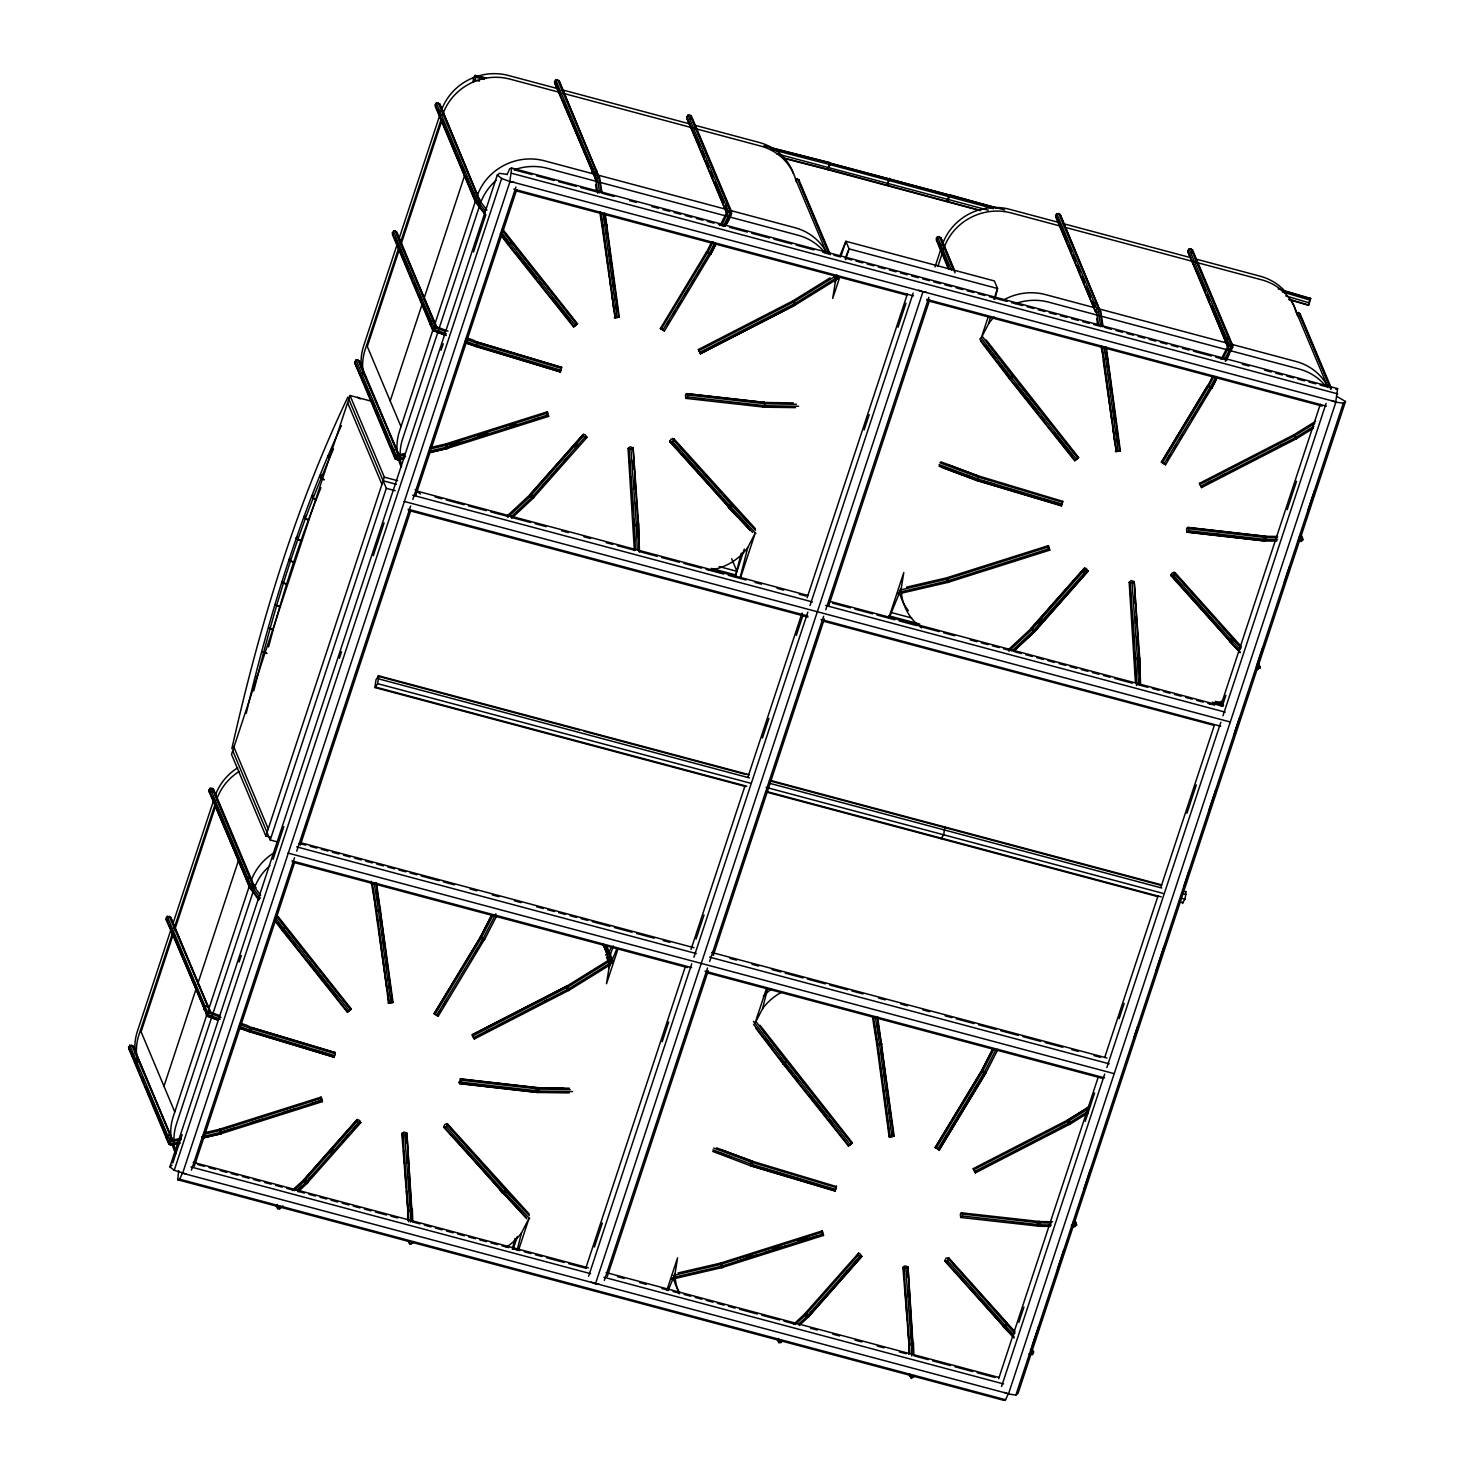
<?xml version="1.0" encoding="UTF-8"?>
<svg xmlns="http://www.w3.org/2000/svg" width="1474" height="1474" viewBox="0 0 1474 1474"><rect width="100%" height="100%" fill="white"/><g stroke="black" fill="none" stroke-linecap="round" stroke-linejoin="round"><path stroke-width="1.5" d="M526.715 1218.758L443.619 1127.168L444.908 1124.367L447.617 1124.017L529.184 1214.005M443.619 1127.168L446.327 1126.818L447.617 1124.017M517.374 1207.519L501.989 1191.379L503.205 1193.35L506.116 1189.794L504.827 1189.168L524.818 1210.154M749.861 530.253L669.841 441.887L671.131 439.086L673.839 438.736L755.407 528.724M669.841 441.887L672.549 441.537L673.839 438.736M728.414 506.319L728.34 507.646L752.698 532.501M728.211 506.098L729.427 508.069L732.338 504.513L731.049 503.887L751.021 524.873M1013.983 1338.042L944.723 1260.97L946.013 1258.17L948.722 1257.838L1014.904 1331.667M944.723 1260.97L947.432 1260.639L948.722 1257.838M1003.297 1325.421L1003.223 1326.747L1013.744 1337.065M1013.872 1336.494L1003.094 1325.2L1004.31 1327.153L1007.221 1323.597L1005.931 1322.97L1013.615 1331.04M1240.205 652.761L1170.946 575.689L1172.235 572.889L1174.944 572.557L1241.126 646.386M1170.946 575.689L1173.654 575.357L1174.944 572.557M1229.519 640.14L1229.445 641.466L1239.966 651.784M1229.316 639.9L1230.532 641.872L1233.443 638.316L1232.153 637.689L1239.837 645.759M569.296 1092.916L536.904 1092.455L459.612 1083.666L459.04 1082.321L460.883 1078.913L538.194 1087.701L569.277 1088.199M459.612 1083.666L461.307 1082.192L460.883 1078.913M536.002 1091.092L537.844 1092.4L538.747 1089.028L536.904 1087.738L536.002 1089.139M685.834 398.367L687.51 396.911L687.105 393.632L685.41 395.087L685.834 398.367L764.066 407.119L764.822 405.7L764.416 402.42L687.105 393.632M960.716 1217.469L962.411 1215.995L961.988 1212.715L960.311 1214.189L960.716 1217.469L1038.949 1226.202L1039.704 1224.783L1039.299 1221.504L961.066 1212.77M1186.939 532.188L1188.634 530.714L1188.21 527.434L1186.515 528.908L1186.939 532.188L1264.231 540.976L1276.631 541.124M1263.329 539.613L1265.171 540.921L1265.521 536.223L1188.21 527.434M218.428 1020.376L207.963 1016.452L207.594 1014.481L209.234 1011.698L219.7 1015.623M250.727 1031.174L249.327 1031.745L251.133 1027.396L335.298 1052.528L335.077 1054.297L334.008 1057.282L239.378 1028.226M435.972 330.913L433.651 330.766L435.456 326.417L395.419 230.884L393.484 231.123L392.379 234.44L432.564 330.01L444.651 335.095M435.807 328.389L435.456 326.417L433.651 326.694L432.564 330.01M476.95 345.893L475.549 346.464L477.336 342.115L561.52 367.247L561.299 369.016L560.231 372.001L465.6 342.945M836.513 1186.607L752.237 1161.199L750.598 1163.981L750.948 1165.952L835.132 1191.084L836.403 1186.33L835.132 1191.084M978.054 479.695L976.654 480.266L978.46 475.918L1062.736 501.326L1062.404 502.837L1061.335 505.803L977.17 480.671L941.573 467.332M1308.322 305.284L1310.589 298.43L1308.322 305.284L1288.884 299.572M616.814 948.851L609.057 967.736L606.496 983.729L617.882 949.238M668.109 1290.616L675.018 1273.812L677.579 1257.819L666.893 1290.174M837.858 276.172L835.261 282.455L832.699 298.448L839.83 276.891M889.154 617.938L901.222 588.531L903.783 572.538L888.84 617.827M172.016 1145.169L170.358 1144.082L170.192 1140.71L181.394 1138.112M221.597 1132.253L220.529 1133.856L219.497 1129.25L321.037 1097.117L321.756 1098.406L322.419 1101.631L220.879 1133.764L219.497 1129.25L221.155 1130.355M398.496 458.432L397.446 460.035L396.414 455.429L405.368 453.347M447.801 446.972L446.751 448.575L445.719 443.969L547.241 411.836L547.978 413.125L548.641 416.35L447.101 448.483L445.719 443.969L447.377 445.074M673.397 1277.516L672.328 1279.119L722.444 1267.511L722.702 1266.055M722.352 1266.166L721.634 1267.677L720.602 1263.071L822.142 1230.919L822.861 1232.209L823.524 1235.433L721.984 1267.566L720.602 1263.071L722.26 1264.158M948.924 580.774L947.856 582.396L946.824 577.79L1048.364 545.638L1049.083 546.928L1049.746 550.152L948.206 582.285L946.824 577.79L948.482 578.877M475.089 80.093L475.402 75.432L473.449 77.625L473.136 82.286L475.089 80.093L479.455 81.125M481.427 938.698L480.395 936.985L491.745 914.82M484.449 939.38L480.395 936.985L434.093 1013.559L435.401 1014.738L438.202 1016.231L484.449 939.38L480.395 936.985L481.703 938.183M709.399 254.247L710.873 253.731L707.962 251.851L706.488 252.367L711.776 241.644M727.124 212.053C735.821 210.045 727.474 222.832 725.19 226.167M982.532 1072.501L981.518 1070.806L992.868 1048.64M1210.504 388.049L1211.978 387.533L1209.067 385.654L1207.593 386.17L1212.752 376.091M1228.229 345.856C1228.708 343.424 1235.23 348.454 1231.14 347.753M250.322 1031.026C252.957 1028.06 249.346 1025.48 240.649 1023.472M487.341 348.97L476.544 345.745C479.179 342.779 475.568 340.199 466.871 338.191M334.008 1057.282L335.298 1052.528M560.231 372.001L561.52 367.247M751.851 1164.976L750.948 1165.952L752.237 1161.199L716.622 1147.859M752.016 1162.986L752.237 1161.199L721.339 1149.849M977.649 479.566L977.17 480.671L978.46 475.918L940.744 461.804M1061.335 505.803L1062.736 501.326M763.901 145.779L829.862 162.748L829.954 164.591L827.596 169.602L783.615 158.271M769.668 147.603L829.862 162.748L827.596 169.602L980.21 210.653M178.667 1170.522L177.746 1179.771L1003.647 1400.3L1005.6 1399.747L1008.327 1393.704L182.426 1173.175L179.699 1179.218L177.746 1179.771M378.763 675.829L375.999 679.717L374.893 687.547L377.657 683.66L378.763 675.829L749.474 774.808M511.718 168.073L509.838 181.32L1335.739 401.849L1337.618 388.602L511.718 168.073L509.764 168.626L507.038 174.669M1182.24 903.12L1185.004 899.232L1186.109 891.402L1184.949 891.733M231.842 748.645C259 627.998 294.505 508.843 347.919 396.985M246.232 713.287C269.355 614.824 299.13 517.687 341.397 425.636M253.749 690.901L263.606 652.411L266.831 653.222M512.307 1249.289L515.052 1238.381M517.134 1250.302L521.538 1232.835L529.092 1218.169L518.424 1250.523M741.275 553.1L735.766 574.934L711.352 568.411M740.04 578.121L747.76 547.554L755.314 532.888L740.372 578.177M766.351 988.888L754.964 1023.38L762.519 1008.732L767.475 989.072M988.299 316.542L981.187 338.099L988.741 323.451L990.399 316.892M994.803 299.425L997.548 288.517L994.379 280.944L845.892 241.294L839.848 255.997M266.776 653.443L263.57 652.558L270.037 628.698L268.839 628.071M268.544 646.939L273.243 629.582L270.037 628.698M273.169 629.84L269.982 628.882L276.651 605.519L275.564 604.487M273.777 627.721L279.839 606.477L276.651 605.519M283.487 582.893L286.638 583.925L279.747 606.772L276.578 605.722L283.487 582.893L281.737 581.935L282.529 581.419M407.745 1208.275L407.653 1220.564M412.241 1221.301L406.879 1133.119L403.968 1132.032L401.849 1133.819L408.685 1221.799M408.814 1240.85L409.385 1243.503L411.301 1243.816L413.402 1241.587M638.961 551.221L638.555 523.731L633.101 447.838L630.19 446.751L628.053 448.538L634.373 550.484M908.85 1342.077L908.758 1354.366M913.364 1355.103L907.984 1266.921L905.091 1265.834L902.954 1267.622L909.716 1353.427M909.919 1374.652L909.476 1376.09L912.406 1377.619L914.506 1375.389M1140.065 685.023L1139.66 657.533L1134.206 581.64L1131.295 580.553L1129.176 582.341L1135.404 682.112M290.544 560.839L293.676 561.981L286.546 584.257L283.413 583.114L290.544 560.839L288.886 559.659L289.733 558.922M171.113 929.136L137.432 1031.174A54.059 50.945 -22.8 0 0 135.387 1054.021M173.269 922.632L214.117 798.908M397.335 243.855L363.654 345.893A54.059 50.945 -22.8 0 0 361.609 368.74M398.772 239.525L440.321 113.627M172.642 932.766L138.961 1034.803A54.059 50.945 -22.8 0 0 137.801 1062.183M174.079 928.436L214.928 804.693M372.185 401.425L350.001 395.511L231.529 754.375L265.854 836.034L270.295 837.214M398.864 247.485L365.183 349.522A54.059 50.945 -22.8 0 0 363.525 374.654M400.283 243.155L441.131 119.412L475.402 201.238M141.08 1031.8L173.287 934.258M174.706 929.928L215.499 806.389M367.302 346.519L399.509 248.977M400.928 244.647L441.721 121.089M163.964 1086.246L196.171 988.704M197.59 984.374L238.383 860.816M390.186 400.965L422.393 303.423M423.812 299.093L464.605 175.535M206.968 1014.407L173.287 1116.463A54.059 50.945 -22.8 0 0 171.242 1139.31M208.405 1010.095L249.954 884.179M265.854 836.034L384.327 477.152L350.001 395.511M433.19 329.126L399.509 431.182A54.059 50.945 -22.8 0 0 397.464 454.029M434.609 324.814L475.457 201.072M276.891 841.765L270.221 839.977L386.317 488.318L348.804 399.104M186.258 1174.004L174.227 1170.319L169.879 1166.874L497.309 175.019L499.483 173.324L506.909 174.356M172.79 1162.986L182.168 1134.593M239.138 962.006L241.294 955.447M273.04 859.324L283.856 826.546M339.388 658.325L341.544 651.766M373.272 555.643L384.106 522.883M441.076 350.278L443.232 343.737M473.522 251.98L485.794 214.835M174.227 1170.319L501.639 178.465L497.309 175.019M182.555 1173.47L509.967 181.615L513.689 182.15M191.417 1170.153L294.542 857.739M296.716 851.18L410.656 506.006M412.831 499.446L515.955 187.032M194.328 1166.266L294.56 862.585M300.327 845.118L410.675 510.852M415.723 495.559L516.692 189.704M513.099 1249.418L517.374 1236.483M609.72 956.773L613.276 945.995M735.176 576.721L744.315 549.047M840.917 256.402L845.892 241.294L849.079 248.866L845.523 259.645M585.712 1268.395L685.244 966.907M691.011 949.44L745.107 785.587M747.981 776.853L802.077 613M807.126 597.707L907.376 294.026M594.391 1247.041L602.332 1223.015M662.194 1041.676L668.68 1022.016M696.078 938.993L704.019 914.967M762.427 738.013L768.931 718.354M796.328 635.331L802.814 615.671M864.114 429.966L869.163 414.673M898.016 327.283L905.957 303.257M588.623 1276.208L691.748 963.793M693.904 957.234L807.863 612.06M810.018 605.501L913.161 293.086M591.332 1282.159L595.496 1283.743L922.927 291.889L926.63 292.405M934.995 266.96L941.444 247.429M937.943 266.241L942.955 251.059M604.358 1280.409L707.502 967.994M709.657 961.453L823.616 616.261M825.772 609.702L928.896 297.306M607.27 1276.539L708.239 970.684M713.287 955.392L824.353 618.933M828.683 605.832L929.652 299.977M993.992 299.296L997.548 288.517L849.079 248.866L845.615 257.268M998.672 1378.669L1098.204 1077.181M1104.689 1057.521L1158.048 895.842M1160.941 887.108L1214.3 725.448L823.542 621.236M1220.804 705.788L1320.317 404.3M1018.884 1322.362L1023.933 1307.07M1085.233 1121.364L1094.611 1092.971M1119.134 1018.681L1124.183 1003.389M1186.92 813.316L1196.298 784.923M1222.259 706.267L1225.871 695.341M1287.17 509.654L1296.549 481.243M1001.565 1386.481L1104.689 1074.067M1106.863 1067.508L1220.804 722.334M1222.978 715.774L1326.103 403.36M1004.291 1392.433L1008.456 1394.017L1335.868 402.162L1343.293 403.194L1345.486 401.499L1336.973 396.488M1008.456 1394.017L1015.881 1395.049L1343.293 403.194M1032.353 1345.467L1038.802 1325.937M1057.429 1269.501L1063.878 1249.952M1083.943 1189.186L1090.391 1169.637M1134.003 1037.567L1137.578 1026.715M1156.206 970.261L1164.091 946.382M1184.156 885.616L1189.168 870.415M1209.233 809.631L1215.681 790.101M1234.328 733.665L1239.339 718.464M1256.419 666.709L1262.868 647.16M1284.37 582.046L1289.381 566.845M1308.009 510.409L1314.458 490.879M1345.486 401.499L1018.055 1393.354L1015.881 1395.049M297.84 539.373L300.954 540.608L293.566 562.294L290.47 561.06L297.84 539.373L296.256 537.973L297.195 537.015M305.394 518.479L308.453 519.806L300.843 540.921L297.766 539.595L305.394 518.479L303.865 516.858L304.878 515.716M313.151 498.083L316.21 499.483L308.361 520.064L305.321 518.664L313.151 498.083L311.714 496.277L312.783 494.969M320.945 487.654L316.118 499.723L313.096 498.249L321.148 478.147L319.766 476.176L320.871 474.739M608.467 953.881L611.047 947.579M634.539 540.368L633.967 522.994L633.525 524.412L638.095 524.855L633.101 447.838M638.095 524.855L637.523 522.496L638.021 537.697M407.764 1208.588L408.316 1210.615L411.872 1210.136L406.879 1133.119M411.872 1210.136L412.333 1209.012L412.757 1222.038M1135.717 676.345L1135.072 656.796L1134.63 658.233L1139.199 658.657L1134.206 581.64M1139.199 658.657L1138.628 656.298L1139.199 673.673M908.868 1342.39L909.421 1344.417L912.977 1343.938L907.984 1266.921M912.977 1343.938L913.456 1342.814L913.88 1355.84M324.077 479.805L321.092 478.276L329.31 458.598L327.983 456.498L329.144 454.95M333.437 448.999L329.273 458.69L327.983 456.498L329.089 455.042M751.445 1164.847L750.948 1165.952L712.734 1151.415M720.031 225.522L727.253 211.408M707.962 251.851L713.121 241.773M721.376 225.651L728.598 211.537M709.713 252.68L714.872 242.602M723.126 226.48L730.367 212.367M710.873 253.731L716.032 243.652M725.319 225.522L731.509 213.417M709.602 253.878L710.744 254.376L715.903 244.297M480.266 937.648L491.616 915.483M481.74 937.132L493.09 914.949M483.509 937.961L495.89 913.769M484.522 939.657L496.904 915.483M1221.135 359.324L1228.358 345.211M1209.067 385.654L1213.194 377.584M1222.48 359.453L1229.703 345.34M1210.836 386.483L1215.995 376.404M1225.281 358.274L1231.472 346.187M1211.978 387.533L1217.137 377.455M1225.391 361.333L1232.614 347.238M1210.707 387.68L1211.849 388.196L1217.008 378.118M1226.294 359.969L1229.39 353.926M981.371 1071.451L992.721 1049.285M998.009 1049.285L985.627 1073.477L939.307 1150.033L938.183 1149.536L935.198 1147.362L981.518 1070.806L982.845 1070.935L994.195 1048.769M982.808 1071.985C978.496 1068.3 989.146 1076.131 984.614 1071.764L995.963 1049.599M485.13 214.633L475.641 202.214L479.345 199.635M510.557 243.339L512.141 241.625L508.143 244.776L573.497 326.878L575.431 325.588L577.495 323.727L502.671 229.225M258.908 899.914L249.419 887.495L253.436 884.345L256.144 887.901M285.624 927.478L281.921 930.057L347.274 1012.159L349.209 1010.888L351.291 1009.008L276.449 914.506M1011.661 377.16L1013.246 375.446L1009.248 378.578L1074.601 460.68L1076.536 459.409L1078.618 457.548L986.161 339.978M785.439 1062.441L787.024 1060.727L783.026 1063.86L848.398 1145.961L850.314 1144.69L852.396 1142.829L759.958 1025.259M536.499 1089.175L538.194 1087.701L539.115 1091.018L538.194 1092.418L536.352 1091.11M1263.826 537.697L1265.521 536.223L1266.442 539.539L1265.521 540.94L1263.679 539.65M1037.604 1222.978L1039.299 1221.504L1040.22 1222.867L1040.22 1224.82L1038.009 1226.257L1050.409 1226.405M710.671 254.099L664.424 330.95L661.605 329.457L660.37 328.555L706.617 251.704L710.744 254.376M660.37 328.555L661.439 328.776L707.76 252.22M664.424 330.95L663.116 329.771L709.436 253.196M666.856 324.556L669.233 320.632M672.789 314.736L675.166 310.811M677.543 306.887L681.099 300.991M684.655 295.113L688.229 289.217M691.785 283.321L694.162 279.397M697.718 273.519L700.095 269.595M702.472 265.67L706.046 259.774M434.167 1013.836L479.29 939.233M434.093 1013.559L435.217 1014.057L481.537 937.501M438.202 1016.231L436.894 1015.052L483.214 938.477M438.257 1013.762L440.634 1009.837M443.011 1005.913L446.567 1000.017M475.07 952.904L477.447 948.98M481.003 943.084L483.38 939.159M1211.775 387.902L1165.529 464.752L1162.728 463.26L1161.42 462.081L1207.722 385.525L1211.849 388.196M1161.475 462.375L1207.722 385.525M1161.42 462.081L1162.544 462.578L1208.864 386.022M1165.529 464.752L1164.22 463.573L1210.541 386.999M1166.763 460.33L1170.338 454.434M1173.894 448.557L1176.27 444.614M1179.826 438.736L1182.203 434.812M1191.711 419.095L1195.267 413.217M1198.841 407.321L1201.218 403.397M1204.774 397.501L1207.151 393.576M935.271 1147.656L981.573 1071.082M935.198 1147.362L936.322 1147.859L982.642 1071.303M939.307 1150.033L937.998 1148.854L984.319 1072.28M944.115 1139.715L947.671 1133.838M951.246 1127.942L953.623 1124.017M957.179 1118.121L959.556 1114.197M961.932 1110.272L965.488 1104.376M969.044 1098.499L971.421 1094.574M974.996 1088.678L977.373 1084.753M982.108 1076.904L984.485 1072.961M939.233 1149.757L985.553 1073.183M793.288 402.881L763.127 402.457L764.416 402.42L765.319 405.737L764.416 407.137L762.224 405.811M1263.329 537.66L1265.521 536.223M1037.106 1222.941L1039.299 1221.504M1073.551 1222.112L1075.744 1223.438L1075.744 1225.391L1074.841 1226.792L1071.948 1225.649M729.63 508.29L731.325 507.627L732.338 504.513L723.752 495.669M497.696 1186.552L502.118 1192.927L505.121 1192.908L506.245 1191.342L506.116 1189.794L446.53 1123.612M1230.735 642.093L1232.448 641.43L1233.443 638.316L1227.86 632.843M1004.513 1327.374L1006.226 1326.711L1007.221 1323.597L952.13 1262.481M1029.11 1353.814L1032.519 1354.717L1033.624 1351.4L1032.132 1350.258L1033.477 1352.598L1032.371 1354.145L1029.368 1354.182M320.835 474.868L319.766 476.176L321.092 478.276M478.81 202.749L475.383 201.846L435.217 106.275L436.304 102.959L439.731 103.88L480.063 201.293M596.233 179.865L554.592 83.152L555.68 79.836L559.088 80.738L599.421 178.151M476.268 196.705L477.355 193.389L475.881 192.246L472.693 193.942L474.333 196.945M475.383 201.846L476.489 198.529L479.898 199.432M398.477 459.777L395.069 458.856L354.902 363.286L355.989 359.969L359.398 360.89L399.583 456.461L357.924 359.748M595.625 173.582L596.73 170.265L595.238 169.123L593.322 169.363L592.216 172.661L593.69 173.803L571.82 121.771M594.759 178.722L595.865 175.406L599.273 176.309M395.069 458.856L394.921 457.014L398.109 455.319M686.737 116.52L727.069 213.951L686.884 118.381L687.99 115.064L691.398 115.967L731.565 211.537L730.478 214.854M690.311 119.283L691.398 115.967M248.959 884.234L250.654 888.269L208.995 791.556L210.1 788.24L213.509 789.161L253.675 884.713L252.588 888.03M212.403 792.459L213.509 789.161M726.903 212.09L730.091 210.395L731.565 211.537M206.12 1012.398L207.816 1016.434L166.175 919.721L167.262 916.404L170.671 917.307L210.856 1012.878L169.197 916.165M249.18 887.127L250.267 883.81L253.675 884.713M172.274 1145.058L168.847 1144.137L128.68 1048.567L129.767 1045.25L133.194 1046.171L173.361 1141.742L131.702 1045.029M206.342 1015.291L206.176 1013.43L209.363 1011.735M948.574 269.226L936.322 240.078L937.427 236.761L940.836 237.683L954.839 270.995M169.731 1138.997L170.818 1135.68L167.41 1134.777L166.304 1138.094L170.339 1145.28M168.847 1144.137L168.699 1142.295L171.887 1140.6M1055.531 215.112L1095.864 312.525L1055.697 216.954L1056.784 213.638L1060.211 214.559L1100.544 311.972M277.425 1204.59L276.172 1206.064L277.812 1209.049L281 1207.353M1095.716 310.682L1096.969 309.208L1100.378 310.13M1187.841 250.34L1228.174 347.753L1188.007 252.183L1189.094 248.866L1192.503 249.769L1232.669 345.34L1231.582 348.656L1229.648 348.896M900.854 592.106L897.666 593.801M1191.416 253.086L1192.503 249.769M605.611 955.097L606.864 953.623L610.291 954.544L609.186 957.86M606.791 946.216L612.834 960.587L609.407 959.685L608.154 961.14L606.459 957.105M413.291 1242.582L410.104 1244.277L408.464 1241.292M1228.008 345.911L1229.261 344.437L1232.669 345.34M1298.889 316.855L1299.976 313.538L1296.567 312.635L1328.074 387.588M1300.971 533.938L1302.832 539.816L1301.579 541.29L1298.152 540.368M674.631 1277.387L671.444 1279.082M1258.133 662.102L1259.994 667.98L1256.806 669.675M778.53 1338.392L777.277 1339.866L778.917 1342.851L781.754 1341.837L781.478 1340.235M782.104 1341.156L780.851 1342.63L779.212 1342.224L777.627 1339.184M914.396 1376.384L911.227 1378.079L909.587 1375.095M1074.749 1219.219L1076.61 1225.097L1073.422 1226.792L1072.63 1225.465M312.709 495.135L311.714 496.277L313.096 498.249M533.588 495.964L532.906 498.396L529.737 494.914L582.912 434.683L585.104 434.664L587.039 437.336L533.164 498.138L530.253 496.259L530.677 494.085L507.498 515.642M529.737 494.914L583.612 434.111M530.253 496.259L583.428 436.028L582.912 434.683M574.455 446.696L577.495 443.269M531.672 497.586L584.865 437.354L587.039 437.336M542.45 485.904L548.531 479.013M551.571 475.586L557.651 468.695M563.731 461.804L566.771 458.359M306.058 1179.808L303.515 1180.195L306.942 1183.419L360.817 1122.617L358.882 1119.945L356.708 1119.964L303.515 1180.195L292.405 1190.55M307.366 1181.245L306.703 1183.677L303.515 1180.195L357.39 1119.392M304.031 1181.54L357.224 1121.309L356.708 1119.964M330.01 1152.631L333.05 1149.186M305.45 1182.867L358.643 1122.635L360.817 1122.617M308.637 1179.79L311.677 1176.344M342.06 1141.926L348.14 1135.054M352.691 1129.876L360.301 1121.272M1034.693 629.785L1034.029 632.199L1030.842 628.716L1084.035 568.485L1086.209 568.467L1088.144 571.157L1034.969 631.388L1014.315 650.642M1034.435 630.043L1034.269 631.941L1030.842 628.716L1084.717 567.914M1031.358 630.061L1084.551 569.83L1084.035 568.485M1037.585 623.539L1042.136 618.361M1083.169 571.912L1086.209 568.467M1032.777 631.406L1085.969 571.157L1088.144 571.157M1045.084 617.993L1057.226 604.229M1061.796 599.052L1064.836 595.625M1034.269 631.941L1087.462 571.709M798.263 1324.444L808.471 1315.066L808.747 1316.669L806.204 1317.037L804.62 1313.997L858.494 1253.195L859.987 1253.748L861.922 1256.438L808.747 1316.669L799.221 1325.55M811.271 1311.878L808.047 1317.222L805.136 1315.342L858.329 1255.111L858.494 1253.195M806.573 1316.687L859.747 1256.438L861.922 1256.438M841.654 1277.461L847.734 1270.57M850.774 1267.124L856.855 1260.252M808.047 1317.222L861.24 1256.99M207.963 1016.452L208.847 1015.475M503.592 237.314L509.009 244.408C509.193 244.187 514.721 239.175 508.143 244.776L501.363 235.914M573.497 326.878L577.495 323.727M275.159 921.195L281.921 930.057L285.385 927.164M347.274 1012.159L351.291 1009.008M1010.132 378.228C1010.298 377.989 1015.826 372.977 1009.248 378.578L980.818 341.342M1074.601 460.68L1078.618 457.548M755.941 1028.391L783.026 1063.86L787.024 1060.727L809.226 1089.526M848.398 1145.961L852.396 1142.829M304.805 515.9L303.865 516.858L305.321 518.664M507.775 517.245L530.677 496.001M510.686 517.208L531.322 497.954M511.625 518.314L533.846 497.567L533.33 496.222M293.344 1189.739L304.455 1179.366M294.266 1190.679L303.791 1181.798M297.158 1190.642L305.1 1183.235M297.84 1190.144L302.612 1185.704M276.522 1205.364L279.71 1208.864L282.879 1205.898M298.098 1191.747L307.642 1182.848L307.108 1181.503M1008.621 649.444L1031.782 627.887L1030.842 628.716M1008.879 651.066L1031.118 630.319M1011.79 651.029L1032.426 631.756M1013.375 651.471L1034.029 632.199M793.509 1324.371L805.559 1313.168L807.162 1313.61M795.37 1324.481L804.896 1315.6M279.71 1208.864L280.373 1206.432M805.136 1315.342L805.559 1313.168M297.103 537.236L296.256 537.973L297.766 539.595M804.62 1313.997L806.812 1313.979M169.879 1166.874L172.071 1165.179M698.344 349.559L700.537 353.723L698.344 349.559L792.92 300.862L795.186 303.368L794.762 305.302L700.537 353.723M792.57 301.138L795.131 305.026L793.546 304.473M566.292 988.096L566.716 986.143L568.909 990.307L474.315 1039.004L472.509 1036.259L472.491 1034.564L566.716 986.143L569.222 990.141L567.324 989.754M474.315 1039.004L472.491 1034.564M1199.449 483.361L1201.642 487.544L1199.449 483.361L1294.043 434.664L1296.549 438.662L1294.651 438.275M472.122 1034.84L566.716 986.143M567.637 989.57L568.909 990.307M1293.675 434.941L1296.236 438.828L1294.964 438.091M973.227 1168.642L975.419 1172.825L973.227 1168.642L1067.821 1119.945L1089.286 1106.661M1090.557 1105.905L1067.139 1120.406L1070.013 1124.128L1068.429 1123.556M792.92 300.862L830.009 277.904M1294.043 434.664L1315.508 421.38M608.983 960.016L610.881 960.403L612.171 963.554M289.659 559.143L288.886 559.659L290.47 561.06M794.136 301.709L837.085 275.122M795.186 303.368L838.135 276.78M838.393 278.273L794.762 305.302L793.86 304.289M1295.259 435.512L1314.771 423.425M1296.291 437.17L1313.868 426.299M1295.867 439.123L1313.445 428.252M566.034 986.603L609.665 959.556M567.932 986.99L610.881 960.403M568.964 988.649L611.913 962.061M568.54 990.602L610.218 964.77M1067.839 1121.64L1067.821 1119.945L1069.037 1120.793L1088.549 1108.706M1087.904 1113.073L1069.645 1124.404L1070.069 1122.451L1087.646 1111.58M602.018 193.076L599.531 177.175L595.128 178.133M606.109 225.338L606.956 224.859L601.908 225.559L615.155 317.721L619.283 317.094L605.188 213.509M1103.123 326.878L1100.636 310.977L1096.232 311.935M1107.214 359.14L1108.061 358.679L1103.031 359.361L1116.26 451.523L1120.387 450.897L1106.292 347.311M379.887 910.619L380.734 910.14L375.704 910.84L388.933 1003.002L393.061 1002.375L376.496 882.889M872.571 1017.392L876.809 1044.642L881.839 1043.961L876.809 1044.642L889.117 1136.859L891.899 1136.583L894.165 1136.178L877.601 1016.691M699.616 350.296L793.823 301.875M700.519 352.028L794.744 303.607M700.905 353.447L795.131 305.026M1200.72 484.098L1294.927 435.678M1201.623 485.83L1295.849 437.41M1206.893 483.361L1210.983 481.243M1221.227 475.991L1225.318 473.873M1278.584 446.511L1282.675 444.411M1201.642 487.544L1296.236 438.828M473.394 1035.577L567.601 987.156M474.296 1037.309L568.522 988.888M485.701 1031.671L489.81 1029.571M543.058 1002.191L547.149 1000.091M974.498 1169.379L1068.724 1120.977M975.401 1171.111L1069.627 1122.691M1060.561 1127.592L1064.652 1125.473M975.419 1172.825L1070.013 1124.128M633.654 518.83L633.525 524.412L634.539 525.647L638.113 525.168M1134.759 652.65L1134.63 658.233L1135.662 659.449L1139.218 658.97M408.335 1210.928L411.891 1210.449M909.44 1344.749L912.996 1344.251M729.63 504.845L731.251 504.108M1230.735 638.666L1232.356 637.91M282.455 581.64L283.413 583.114M249.419 887.495L253.012 890.683M628.053 448.538L632.641 448.962M1129.176 582.341L1133.746 582.764M401.849 1133.819L406.419 1134.243M902.954 1267.622L907.523 1268.045M1256.88 669.528L1259.699 667.317L1258.28 665.124M445.811 445.332L546.891 413.254L547.241 411.836M449.036 444.522L459.796 441.113M477.005 435.641L487.747 432.232M509.267 425.396L515.716 423.351M446.382 447.212L547.462 415.115L548.641 416.35M449.607 446.382L464.66 441.61M473.265 438.883L488.318 434.093M505.527 428.639L516.287 425.231M533.496 419.758L539.945 417.713M946.916 579.135L1047.996 547.057L1048.364 545.638M947.487 581.014L1048.567 548.918L1049.746 550.152M219.589 1130.613L320.669 1098.535L321.037 1097.117M220.16 1132.493L321.24 1100.396L322.419 1101.631M223.385 1131.664L234.145 1128.255M251.354 1122.801L262.114 1119.374M283.616 1112.557L294.376 1109.148M311.567 1103.676L322.327 1100.267M720.694 1264.416L821.773 1232.338L822.142 1230.919M745.439 1256.788L751.887 1254.743M773.389 1247.907L779.838 1245.862M797.047 1240.389L807.807 1236.981M721.265 1266.295L822.345 1234.199L823.524 1235.433M737.405 1261.376L756.77 1255.24M765.356 1252.513L784.721 1246.359M797.618 1242.269L816.983 1236.115M1335.665 389.154L1337.618 388.602M943.673 827.301L944.834 826.969L943.729 834.8L940.965 838.706M599.789 211.924L601.908 225.559L606.054 224.914M614.234 317.776L619.283 317.094M1103.584 359.214L1100.912 345.745M1103.658 359.638L1107.158 358.735M1115.339 451.578L1120.387 450.897M376.257 910.692L371.098 881.305M374.193 897.482L375.704 910.84L379.831 910.195M388.012 1003.057L393.061 1002.375M881.286 1044.108L876.809 1044.642L881.286 1044.108L893.594 1136.325M889.117 1136.859L894.165 1136.178M430.021 447.617L446.511 443.821M396.156 456.885L405.11 454.803M432.011 448.557L445.461 445.424M396.58 458.783L405.553 456.7M430.205 450.989L445.885 447.341M397.446 460.035L404.171 458.469M428.823 452.739L446.751 448.575M429.616 452.592L447.543 448.428L447.451 447.064M906.492 587.149L947.616 577.624M899.509 590.171L946.566 579.245M897.684 592.603L946.99 581.143M948.574 580.885L948.648 582.23L899.343 593.69M203.817 1132.898L220.289 1129.102M169.934 1142.166L181.136 1139.568M203.541 1134.354L219.239 1130.705M170.358 1144.082L179.331 1141.981M201.735 1136.786L219.663 1132.622M171.224 1145.316L180.196 1143.234M202.601 1138.02L220.529 1133.856M203.394 1137.873L221.321 1133.709L221.247 1132.345M678.022 1272.946L721.394 1262.905M673.286 1275.452L720.344 1264.526M673.71 1277.35L720.768 1266.424M143.66 1083.021L142.499 1081.271M275.509 604.69L276.578 605.722M946.824 577.79L948.003 579.006M720.602 1263.071L721.781 1264.287M830.378 254.689L798.871 179.736L795.463 178.833L826.969 253.768M1299.257 537.052L1302.666 537.973M1073.035 1222.333L1076.444 1223.254M764.416 402.42L686.165 393.687M762.574 405.829L764.066 407.119M1038.009 1226.257L1038.949 1226.202M765.319 403.784L796.421 404.281M765.319 405.737L798.632 406.271M763.127 407.174L795.518 407.635M1264.231 536.26L1277.553 536.462M1266.424 537.586L1277.534 537.77M1266.442 539.539L1277.534 539.724M536.904 1087.738L563.547 1088.162M539.097 1089.065L570.198 1089.562M539.115 1091.018L572.428 1091.552M1038.009 1221.541L1052.62 1221.725M1040.22 1222.867L1051.312 1223.052M1040.22 1224.82L1051.312 1225.005M1071.303 1225.318L1075.744 1225.391M730.035 213.951L731.38 214.08M687.658 394.958L764.969 403.747M687.51 396.911L764.822 405.7M698.916 398.588L703.466 399.104M1187.289 527.489L1264.581 536.278M1188.763 528.761L1266.074 537.568M1188.634 530.714L1265.926 539.502M1215.939 534.214L1220.472 534.73M1229.574 535.762L1234.125 536.278M1187.86 532.132L1265.171 540.921M459.962 1078.968L537.255 1087.757M461.436 1080.239L538.747 1089.028M461.307 1082.192L538.6 1090.981M459.04 1082.321L465.876 1083.095M460.533 1083.593L537.844 1092.4M962.559 1214.042L1039.852 1222.849M962.411 1215.995L1039.704 1224.783M1017.005 1222.591L1021.537 1223.107M595.496 1283.743L599.218 1284.259M268.784 628.256L269.982 628.882M263.606 652.411L261.709 652.005L263.57 652.558M475.402 75.432L486.309 78.03M474.481 75.561L483.214 77.643M475.66 77.311L484.375 79.375M770.57 149.279L829.954 164.591M776.54 153.757L988.354 210.192M782.16 157.534L828.351 169.436M829.899 164.572L993.494 208.663M828.296 169.418L980.8 210.45M557.227 88.514L508.456 75.487A54.059 50.945 -22.8 0 0 477.318 76.279M561.668 89.693L690.274 124.037M694.715 125.216L758.999 142.388A54.059 50.945 -22.8 0 1 793.546 173.858M1058.35 222.316L1009.561 209.29A54.059 50.945 -22.8 0 0 942.144 245.255M1062.772 223.495L1191.379 257.839M1195.819 259.019L1260.123 276.191A54.059 50.945 -22.8 0 1 1284.001 290.212M558.757 92.143L509.986 79.117A54.059 50.945 -22.8 0 0 442.568 115.083M563.197 93.323L760.529 146.018A54.059 50.945 -22.8 0 1 796.365 181.855M1059.861 225.946L1011.09 212.919A54.059 50.945 -22.8 0 0 943.673 248.885M1064.302 227.125L1261.633 279.82A54.059 50.945 -22.8 0 1 1297.47 315.657M593.082 173.803L544.311 160.777A54.059 50.945 -22.8 0 0 476.894 196.742M597.523 174.982L726.129 209.326M730.551 210.506L794.854 227.678A54.059 50.945 -22.8 0 1 826.693 252.846M1094.187 307.605L1045.416 294.579A54.059 50.945 -22.8 0 0 1004.531 299.462M1098.627 308.785L1227.234 343.129M1231.674 344.308L1295.959 361.48A54.059 50.945 -22.8 0 1 1327.798 386.667M531.967 174.558L514.205 169.805A54.059 50.945 -22.8 0 1 547.48 168.331L798.042 235.232A54.059 50.945 -22.8 0 1 824.906 252.717M536.407 175.738L554.169 180.491M558.609 181.671L576.371 186.406M580.811 187.603L598.573 192.339M603.013 193.518L614.124 196.484M629.656 200.648L636.326 202.417M651.858 206.563L658.528 208.35M662.968 209.529L669.62 211.316M674.06 212.496L680.73 214.283M685.17 215.462L691.822 217.231M696.262 218.428L702.932 220.197M707.354 221.395L714.024 223.164M718.464 224.361L725.116 226.13M729.556 227.309L747.318 232.063M751.758 233.242L769.52 237.996M773.961 239.175L791.722 243.91M796.163 245.108L813.924 249.843M822.805 252.22L829.475 253.989M833.916 255.186L840.567 256.955M845.007 258.153L851.677 259.921M856.118 261.101L862.769 262.888M867.209 264.067L873.879 265.854M878.32 267.034L884.971 268.821M889.412 270L896.081 271.787M900.522 272.966L907.173 274.735M911.614 275.933L918.284 277.702M922.724 278.899L929.375 280.668M933.816 281.866L940.486 283.634M944.926 284.814L951.578 286.601M956.018 287.78L962.688 289.567M967.128 290.747L973.78 292.534M978.22 293.713L984.89 295.5M989.33 296.679L1007.092 301.415M1011.533 302.612L1022.624 305.579M1027.065 306.758L1033.735 308.527M1038.175 309.724L1044.826 311.493M1049.267 312.691L1055.937 314.459M1060.377 315.657L1067.029 317.426M1071.469 318.605L1078.139 320.392M1082.579 321.572L1089.231 323.359M1093.671 324.538L1100.323 326.325M1104.763 327.504L1111.433 329.292M1115.873 330.471L1122.525 332.258M1126.965 333.437L1133.635 335.206M1138.075 336.404L1144.727 338.172M1149.167 339.37L1155.837 341.139M1160.278 342.318L1166.929 344.105M1171.369 345.285L1178.039 347.072M1182.48 348.251L1189.131 350.038M1193.572 351.217L1211.333 355.971M1215.774 357.15L1226.884 360.117M1242.416 364.262L1249.086 366.049M1264.618 370.195L1271.288 371.964M1275.729 373.162L1282.38 374.93M1286.82 376.11L1293.49 377.897M1297.931 379.076L1304.582 380.863M1309.023 382.042L1315.692 383.83M1320.133 385.009L1326.784 386.796M511.754 173.324L1337.655 393.871M513.781 189.133L913.401 295.85M926.722 299.406L1326.36 406.105M516.269 190.883L907.026 295.205M926.999 300.549L1322.196 406.069M384.327 477.152L397.63 480.708M719.22 566.587L736.963 571.322L731.675 558.757M891.991 612.723L911.632 617.956M383.129 480.764L396.451 484.32M888.675 615.764L919.739 624.055M1212.457 702.214L1223.586 705.18M417.142 491.137L807.899 595.478M830.102 601.41L1223.07 706.341M435.18 497.033L441.85 498.802M446.29 499.981L464.052 504.734M468.492 505.914L486.254 510.667M490.695 511.847L508.456 516.582M512.897 517.779L530.658 522.515M535.099 523.712L546.191 526.66M561.741 530.824L568.393 532.593M583.925 536.739L590.595 538.526M606.127 542.672L612.797 544.459M617.237 545.638L634.999 550.373M639.44 551.571L657.201 556.306M661.642 557.504L679.403 562.239M683.844 563.418L701.606 568.172M706.046 569.351L723.808 574.086M728.248 575.284L746.01 580.019M754.891 582.396L761.542 584.165M777.093 588.329L783.744 590.097M799.295 594.243L805.946 596.03M832.589 603.142L850.351 607.878M854.791 609.075L872.553 613.81M876.993 615.008L894.755 619.743M899.195 620.923L916.957 625.676M921.397 626.855L939.159 631.591M943.6 632.788L954.71 635.755M970.242 639.9L976.894 641.669M981.334 642.867L988.004 644.635M992.444 645.833L999.096 647.602M1003.536 648.8L1010.206 650.568M1014.646 651.748L1021.298 653.535M1025.738 654.714L1032.408 656.501M1036.848 657.68L1043.5 659.468M1047.94 660.647L1054.61 662.434M1059.051 663.613L1065.702 665.382M1070.142 666.58L1076.812 668.348M1081.253 669.546L1087.904 671.315M1092.345 672.513L1099.014 674.281M1103.455 675.461L1110.106 677.248M1114.547 678.427L1132.308 683.181M1136.749 684.36L1147.859 687.326M1152.3 688.505L1158.951 690.293M1163.391 691.472L1170.061 693.259M1174.502 694.438L1181.153 696.225M1185.593 697.405L1192.263 699.173M1196.704 700.371L1203.355 702.14M1207.796 703.338L1214.465 705.106M386.317 488.318L395.198 490.695M412.738 495.209L812.377 601.926M825.698 605.482L1225.318 712.182M404.171 501.418L1230.071 721.947M408.114 509.23L807.734 615.948M821.055 619.504L1220.693 726.221M408.39 510.391L808.01 617.09M769.465 780.151L1161.752 884.897M377.62 676.161L579.614 730.091M584.054 731.27L746.12 774.55M770.534 781.073L1160.609 885.229M378.781 678.924L749.492 777.922M769.483 783.265L1161.77 888.011M1181.687 893.336L1186.128 894.515M377.657 683.66L750.598 783.228M766.13 787.392L1162.857 893.318M1180.563 898.053L1185.004 899.232M376.054 687.216L746.765 786.213M766.738 791.538L1161.254 896.892M1178.96 901.609L1183.382 902.807M374.893 687.547L745.604 786.545M765.596 791.87L1157.882 896.616M301.065 842.796L694.033 947.727M711.795 952.462L1106.974 1058M299.111 843.349L305.781 845.118M310.222 846.316L316.873 848.084M321.314 849.282L327.983 851.051M332.424 852.248L339.075 854.017M343.516 855.196L350.186 856.984M354.626 858.163L361.277 859.95M365.718 861.129L372.388 862.916M376.828 864.096L383.48 865.883M387.92 867.062L394.59 868.831M399.03 870.029L405.682 871.797M410.122 872.995L416.792 874.764M421.232 875.961L438.994 880.697M443.434 881.876L454.526 884.842M470.077 888.988L476.728 890.775M492.279 894.921L498.931 896.708M514.463 900.854L521.133 902.622M536.665 906.786L543.335 908.555M547.775 909.753L554.427 911.522M558.867 912.701L565.537 914.488M569.977 915.667L576.629 917.454M581.069 918.634L587.739 920.421M592.179 921.6L609.941 926.335M614.382 927.533L632.143 932.268M636.584 933.466L654.345 938.201M663.226 940.578L669.878 942.347M729.833 958.358L736.484 960.127M752.035 964.291L758.686 966.06M772.008 969.616L780.888 971.992M785.329 973.172L803.09 977.925M807.531 979.104L825.293 983.84M829.733 985.037L847.495 989.773M851.935 990.97L863.045 993.918M878.578 998.082L885.248 999.851M900.78 1003.997L907.431 1005.784M922.982 1009.93L929.633 1011.717M945.184 1015.862L951.836 1017.631M956.276 1018.829L974.038 1023.564M978.478 1024.762L996.24 1029.497M1000.68 1030.676L1018.442 1035.43M1022.882 1036.609L1040.644 1041.363M1045.084 1042.542L1062.846 1047.277M1071.727 1049.654L1078.397 1051.423M1093.929 1055.587L1100.599 1057.355M296.661 846.868L696.281 953.567M709.602 957.142L1109.24 1063.841M288.093 853.077L1113.994 1073.606M292.018 860.89L691.656 967.607M704.977 971.163L1104.597 1077.862M292.294 862.032L687.492 967.57M707.465 972.895L1102.663 1078.415M193.168 1162.304L588.366 1267.824M606.127 1272.559L999.096 1377.49M197.885 1164.626L204.554 1166.413M208.995 1167.592L215.646 1169.379M220.087 1170.559L226.756 1172.346M231.197 1173.525L237.848 1175.294M242.289 1176.492L248.959 1178.26M253.399 1179.458L260.05 1181.227M264.491 1182.424L271.161 1184.193M275.601 1185.372L282.253 1187.16M286.693 1188.339L293.363 1190.126M297.803 1191.305L304.455 1193.092M308.895 1194.272L315.565 1196.059M320.005 1197.238L326.657 1199.025M331.097 1200.205L337.767 1201.973M342.208 1203.171L348.859 1204.94M353.299 1206.137L359.969 1207.906M364.41 1209.085L371.061 1210.873M375.502 1212.052L386.593 1215.018M391.034 1216.216L397.704 1217.985M413.236 1222.13L419.906 1223.917M424.346 1225.097L430.998 1226.884M435.438 1228.063L442.108 1229.85M446.548 1231.03L453.2 1232.817M457.64 1233.996L464.31 1235.765M468.75 1236.962L475.402 1238.731M479.842 1239.929L486.512 1241.698M490.953 1242.877L497.604 1244.664M502.044 1245.843L508.714 1247.63M513.155 1248.81L519.806 1250.597M524.247 1251.776L530.916 1253.563M535.357 1254.743L542.008 1256.53M546.449 1257.709L564.21 1262.444M568.651 1263.642L586.412 1268.377M617.495 1276.668L624.165 1278.455M639.698 1282.601L646.367 1284.388M661.9 1288.534L668.57 1290.321M673.01 1291.5L679.661 1293.269M684.102 1294.467L690.772 1296.236M695.212 1297.433L701.864 1299.202M706.304 1300.4L712.974 1302.168M717.414 1303.348L724.066 1305.135M728.506 1306.314L735.176 1308.101M739.616 1309.281L757.378 1314.034M761.818 1315.213L779.562 1319.949M784.002 1321.146L795.112 1324.113M810.645 1328.258L817.315 1330.027M832.847 1334.173L839.517 1335.96M855.049 1340.106L861.719 1341.893M877.251 1346.038L883.921 1347.826M899.453 1351.971L906.123 1353.74M915.004 1356.117L928.325 1359.673M932.766 1360.852L950.527 1365.606M954.968 1366.785L972.729 1371.539M977.17 1372.718L994.932 1377.453M190.994 1166.966L590.613 1273.683M603.935 1277.239L1003.573 1383.939M179.699 1179.218L1005.6 1399.747M1004.66 209.934L829.162 162.932L948.537 194.808C950.914 194.513 946.676 205.033 946.934 199.653L946.916 201.459L949.182 194.605L997.401 208.313M1278.198 288.886L1310.589 298.43M1282.085 290.433L1310.146 298.688M1282.288 291.907L1310.349 300.18M1285.844 295.924L1309.594 302.925M1289.326 299.314L1308.746 305.026M977.962 477.042L1062.128 502.173M977.391 478.903L1061.556 504.016M984.135 481.501L994.932 484.706M1007.866 488.576L1014.352 490.51M1042.394 498.894L1048.88 500.81M1053.191 502.1L1061.833 504.679M977.059 480.395L1061.225 505.527M561.631 367.523L477.336 342.115M476.857 343.239L561.023 368.353M476.286 345.082L560.452 370.214M491.653 350.259L502.45 353.484M511.073 356.063L521.87 359.288M549.931 367.652L560.728 370.877M475.955 346.593L560.12 371.724M751.74 1162.323L835.924 1187.454M751.169 1164.184L835.334 1189.297M762.224 1168.053L768.709 1169.987M777.332 1172.567L783.818 1174.502M788.129 1175.791L803.238 1180.306M750.837 1165.676L835.021 1190.808M335.409 1052.804L251.133 1027.396M250.635 1028.52L334.819 1053.634M250.064 1030.363L334.23 1055.495M269.76 1036.83L276.228 1038.765M284.869 1041.344L291.336 1043.279M295.648 1044.569L306.445 1047.774M315.086 1050.354L325.865 1053.578M249.732 1031.874L333.898 1057.005M1215.331 701.329L1221.799 703.559M1031.542 628.145L1033.016 628.698M530.419 494.343L531.911 494.896M304.215 1179.624L305.689 1180.177M947.542 464.568L978.57 476.194M939.859 462.781L977.557 476.913M939.122 464.586L976.82 478.7M965.488 474.978L975.972 478.903M938.956 466.134L976.654 480.266M448.022 331.134L435.456 326.417L437.059 327.597L395.419 230.884M434.572 327.412L445.037 331.337M465.987 339.167L476.452 343.092M433.817 329.199L446.382 333.916M465.231 340.973L475.715 344.898M433.651 330.766L446.235 335.482M465.084 342.539L475.549 346.464M713.637 1148.062L751.353 1162.194M712.9 1149.867L750.598 1163.981M720.418 1153.202L730.901 1157.127M208.35 1012.693L220.916 1017.392M239.765 1024.448L250.23 1028.373M207.594 1014.481L220.179 1019.197M239.028 1026.254L249.493 1030.179M242.362 1028.023L248.645 1030.381M207.447 1016.047L217.912 1019.971M238.862 1027.82L249.327 1031.745M1331.704 400.578L1335.868 402.162M918.763 290.304L922.927 291.889M501.639 178.465L509.967 181.615M255.979 676.548L257.342 676.548L255.96 676.658M982.845 1070.935L984.614 1071.764M321.148 478.147L324.151 479.621M357.427 397.298L360.375 398.901M1162.544 462.578L1164.22 463.573M661.439 328.776L663.116 329.771M936.322 1147.859L937.998 1148.854M435.217 1014.057L436.894 1015.052M707.925 252.902L706.617 251.704M1188.007 252.183L1205.235 290.802M1055.697 216.954L1057.171 218.097M686.884 118.381L699.745 146.589M726 209.032L724.36 206.047L727.548 204.352L731.73 213.38M554.592 83.152L556.067 84.294M1258.354 664.977L1259.828 666.119M354.902 363.286L369.513 395.658M394.019 453.955L392.379 450.97L395.566 449.257L397.04 450.399L397.188 452.26L360.448 364.815M208.995 791.556L210.487 792.699M251.133 878.67L247.724 877.767L246.637 881.083L248.111 882.226L212.238 796.863M166.175 919.721L167.649 920.863M208.313 1006.834L204.886 1005.913L203.799 1009.229L205.273 1010.372L184.268 960.403M128.68 1048.567L130.154 1049.709M1138.647 656.612L1139.66 657.533L1140.526 683.586M637.542 522.809L638.555 523.731L639.476 551.958M1084.551 569.83L1085.969 571.157M583.428 436.028L584.865 437.354M858.329 1255.111L859.747 1256.438M357.224 1121.309L358.643 1122.635M1233.572 639.863L1241.255 647.934M1232.448 641.43L1240.131 649.5M732.449 506.061L755.517 530.272M731.325 507.627L755.941 533.459M738.971 517.392L748.202 527.084M1007.35 1325.144L1015.033 1333.215M1030.418 1349.355L1033.477 1352.598M1006.226 1326.711L1013.909 1334.781M506.245 1191.342L529.295 1215.553M505.121 1192.908L529.719 1218.74M503.408 1193.572L526.476 1217.782M1173.857 572.133L1203.853 605.869M1206.856 609.241L1214.355 617.68M1218.851 622.728L1224.857 629.472M1174.87 573.883L1233.351 639.642M1173.654 575.357L1232.153 641.116M1171.019 574.363L1181.522 586.173M1184.525 589.545L1217.524 626.634M1172.033 576.094L1230.532 641.872M672.752 438.331L699.745 468.695M702.748 472.067L710.247 480.487M714.743 485.554L720.749 492.298M673.747 440.063L732.246 505.84M672.549 441.537L731.049 507.314M669.915 440.56L678.924 450.675M681.909 454.047L713.416 489.46M670.928 442.292L729.427 508.069M948.648 1259.165L1007.147 1324.923M947.432 1260.639L1005.931 1326.397M959.814 1276.502L962.798 1279.874M970.297 1288.313L974.811 1293.38M980.8 1300.123L986.806 1306.867M991.302 1311.915L998.801 1320.354M945.811 1261.376L1004.31 1327.153M447.543 1125.362L506.024 1191.121M446.327 1126.818L504.827 1192.595M455.706 1139.328L458.69 1142.7M466.208 1151.139L470.703 1156.187M476.692 1162.931L482.698 1169.674M487.194 1174.741L494.693 1183.18M444.706 1127.573L503.205 1193.35M1016.986 381.047L1019.824 384.622M1022.661 388.178L1053.928 427.46M1058.185 432.803L1078.084 457.788M1012.62 376.11L1077.973 458.211M1011.182 377.307L1076.536 459.409M1015.568 385.046L1038.304 413.604M1041.141 417.179L1043.979 420.753M1053.928 433.245L1072.409 456.443M1009.782 378.321L1075.136 460.422M511.607 241.883L517.282 249.032M520.138 252.588L558.499 300.788M561.336 304.363L564.173 307.919M567.029 311.493L576.96 323.985M511.496 242.307L576.868 324.409M510.078 243.505L575.431 325.588M515.882 253.031L535.781 278.015M538.618 281.589L541.455 285.164M551.405 297.656L569.867 320.853M508.677 244.518L574.031 326.62M812.063 1093.1L814.919 1096.674M817.757 1100.23L849.024 1139.513M786.397 1061.391L851.751 1143.492M784.96 1062.588L850.314 1144.69M792.183 1073.901L783.671 1063.196L783.026 1063.86L783.91 1063.509L779.838 1058.185M795.039 1077.476L797.876 1081.05M809.244 1095.329L826.288 1116.739M829.143 1120.314L831.981 1123.87M783.56 1063.602L848.932 1145.703M286.804 928.952L312.377 961.085M315.233 964.641L350.757 1009.266M285.293 927.588L350.646 1009.69M283.856 928.786L349.209 1010.888M289.659 938.312L282.566 929.394L281.921 930.057L282.805 929.689L277.388 922.595M292.497 941.886L295.353 945.46M309.558 963.296L336.551 997.216M282.455 929.799L347.809 1011.901M988.575 344.087L999.409 358.274M1002.117 361.812L1012.951 375.999M982.587 336.791L1012.38 375.796M981.058 337.859L1010.832 376.865M985.756 346.298L989.809 351.623M992.518 355.16L995.226 358.716M997.935 362.254L1008.769 376.441M979.749 339.002L1009.543 378.026M505.085 233.334L511.847 242.197M478.774 199.432L486.899 210.063M501.786 229.576L511.257 241.994M477.226 200.501L485.351 211.132M501.602 232.413L509.728 243.063M475.936 201.662L485.425 214.062M500.312 233.574L508.438 244.205M762.371 1029.368L766.425 1034.674M769.133 1038.23L786.729 1061.28M756.365 1022.072L786.158 1061.077M753.472 1021.353L784.61 1062.146M764.951 1038.673L771.713 1047.535M753.527 1024.283L783.32 1063.307M276.154 915.059L284.279 925.709M252.551 884.713L260.677 895.344M276.928 916.625L285.053 927.275M251.022 885.782L260.493 898.2M275.38 917.694L283.505 928.344M249.714 886.943L259.203 899.343M275.454 920.624L282.216 929.504M1301.045 536.794L1301.063 541.511L1298.852 540.184M1069.037 1120.793L1070.069 1122.451M1299.976 313.538L1331.483 388.491M1301.008 317.481L1330.764 388.252M1298.502 312.396L1330.875 389.431M1192.669 251.63L1229.427 339.057M1232.835 347.201L1228.653 338.154L1226.718 338.394L1225.631 341.71L1227.105 342.852L1211.352 305.376M1191.029 248.627L1231.195 344.197M1189.094 248.866L1229.261 344.437M1206.985 294.966L1209.601 301.212M1301.137 535.781L1302.832 539.816M1258.299 663.945L1259.994 667.98M1099.696 309.945L1060.211 214.559M1058.719 213.417L1098.904 308.987M1056.784 213.638L1096.969 309.208M1058.056 220.179L1066.808 240.999M1068.558 245.163L1071.174 251.409M1072.925 255.573L1075.559 261.819M1077.31 265.983L1079.926 272.229M1081.676 276.393L1084.311 282.639M1086.062 286.804L1090.428 297.214M1092.179 301.378L1094.814 307.624L1093.321 306.481L1094.427 303.165L1096.361 302.925L1098.001 305.91M954.986 272.837L940.836 237.683M939.362 236.54L953.346 269.853M937.427 236.761L951.43 270.074M938.68 243.302L948.316 266.204M936.174 238.235L949.293 269.466M799.903 183.66L829.659 254.449M797.397 178.594L828.904 253.546M692.43 119.891L728.303 205.255M689.924 114.825L730.091 210.395M687.99 115.064L728.156 210.635M701.495 150.753L704.13 156.999M705.88 161.145L708.497 167.391M710.247 171.555L712.882 177.801M714.632 181.965L723.384 202.786M1074.914 1221.062L1076.61 1225.097M598.573 176.143L559.088 80.738M557.614 79.596L597.781 175.166M555.68 79.836L595.865 175.406M556.951 86.376L560.452 94.704M563.068 100.951L565.703 107.197M567.453 111.361L570.069 117.607M554.427 81.31L594.593 176.88M479.216 199.266L439.731 103.88M438.239 102.738L478.424 198.29M436.304 102.959L476.489 198.529M437.575 109.5L440.192 115.746M441.942 119.91L444.577 126.156M446.327 130.32L455.079 151.14M456.829 155.304L459.446 161.55M461.196 165.714L463.831 171.961M465.581 176.125L468.198 182.371M469.948 186.535L472.583 192.781M435.051 104.433L475.236 200.003M909.532 1374.044L911.227 1378.079M436.378 327.431L396.893 232.026M393.484 231.123L433.651 326.694M394.737 237.664L407.874 268.876M409.625 273.04L412.241 279.286M413.991 283.45L416.626 289.696M418.376 293.86L420.993 300.106M422.743 304.27L431.495 325.091L430.021 323.948L431.108 320.632L434.517 321.553L434.683 323.396M392.231 232.579L432.398 328.149M366.676 345.008L401.002 426.668M606.938 948.058L608.688 952.222M605.298 945.074L611.341 959.445M603.363 945.295L609.407 959.685M355.989 359.969L396.174 455.54M371.264 399.822L373.88 406.069M375.63 410.233L378.265 416.479M380.016 420.643L388.767 441.463M390.518 445.627L393.134 451.873M354.737 361.443L394.921 457.014M347.624 402.715L381.95 484.375M233.905 747.152L268.231 828.812M232.726 750.763L270.221 839.977M213.675 791.004L250.414 878.43M251.299 880.512L253.841 886.574M212.035 788.019L252.201 883.571M210.1 788.24L250.267 883.81M208.847 789.714L249.014 885.284M214.872 804.859L249.198 886.519M207.594 1006.595L170.671 917.307M208.46 1008.677L210.156 1012.712M167.262 916.404L207.429 1011.975M169.399 925.027L181.652 954.175M166.009 917.86L206.176 1013.43M140.454 1030.289L174.78 1111.949M170.984 1137.541L133.194 1046.171M129.767 1045.25L169.952 1140.821M131.039 1051.791L138.906 1070.529M141.541 1076.775L143.291 1080.939M145.908 1087.186L166.912 1137.154M128.514 1046.724L168.699 1142.295M1047.996 547.057L1048.567 548.918M821.773 1232.338L822.345 1234.199M546.891 413.254L547.462 415.115M320.669 1098.535L321.24 1100.396M566.348 986.419L566.735 987.838M1100.009 310.701L1102.497 326.602M1105.666 347.053L1107.435 358.403M1106.163 352.323L1106.863 356.874M1098.277 310.793L1100.765 326.694M1103.934 347.145L1105.703 358.495M1096.453 311.198L1098.572 324.833M1102.11 347.532L1103.879 358.901M1101.52 346.003L1103.289 357.353M1096.656 318.476L1097.725 325.293M877.325 1018.7L881.212 1043.684M877.822 1023.988L878.522 1028.52M879.223 1033.071L879.941 1037.604M875.243 1016.526L879.481 1043.776M873.419 1016.913L877.656 1044.182M873.898 1022.201L877.435 1044.919M598.905 176.898L601.392 192.799M604.561 213.251L606.33 224.601M604.34 213.988L605.759 223.071M597.173 176.991L599.642 192.891M602.829 213.343L604.598 224.693M595.349 177.396L597.818 193.297M601.005 213.73L602.774 225.08M600.415 212.201L602.184 223.551M595.551 184.674L596.62 191.491M375.87 882.631L380.108 909.882M376.699 890.167L377.418 894.718M378.118 899.269L378.836 903.802M374.138 882.723L378.376 909.974M372.314 883.11L376.552 910.361M372.793 888.398L373.493 892.931M1107.508 358.827L1119.816 451.044M1107.748 363.23L1108.356 367.726M1109.259 374.47L1109.867 378.965M1110.77 385.709L1111.359 390.223M1113.46 405.958L1114.362 412.702M1114.97 417.216L1115.56 421.711M1116.463 428.455L1117.366 435.198M1117.974 439.694L1118.582 444.19M1105.795 359.085L1118.103 451.302M1103.934 359.306L1116.26 451.523M1103.897 361.462L1104.8 368.205M1105.389 372.719L1107.803 390.702M1108.393 395.198L1112.004 422.19M1112.612 426.686L1113.496 433.448M1114.104 437.944L1115.007 444.687M882.134 1053.007L882.742 1057.503M883.645 1064.246L884.234 1068.742M885.137 1075.504L885.745 1080M886.648 1086.743L887.237 1091.239M888.14 1097.983L888.748 1102.497M889.651 1109.24L890.259 1113.736M891.144 1120.48L891.752 1124.975M892.654 1131.737L893.262 1136.233M879.573 1044.366L891.899 1136.583M877.712 1044.587L890.038 1136.822M878.264 1051.238L879.167 1058M879.775 1062.496L880.678 1069.24M881.286 1073.735L882.171 1080.479M882.779 1084.975L883.681 1091.737M884.289 1096.232L886.685 1114.233M887.293 1118.729L889.688 1136.712M606.385 225.006L618.712 317.242M606.643 229.41L607.251 233.924M609.352 249.659L610.254 256.402M610.862 260.916L611.452 265.412M612.355 272.156L613.258 278.899M613.866 283.395L614.455 287.891M615.358 294.653L615.966 299.148M616.869 305.892L617.459 310.388M604.69 225.282L616.998 317.5M602.829 225.504L615.155 317.721M602.479 225.411L603.677 234.403M604.285 238.899L607.896 265.891M608.486 270.387L609.388 277.149M609.996 281.645L610.899 288.388M611.489 292.884L612.392 299.627M613 304.141L613.903 310.885M380.181 910.306L392.489 1002.523M381.029 919.205L381.637 923.701M382.54 930.444L383.129 934.94M384.032 941.683L384.64 946.197M385.543 952.941L386.133 957.437M387.036 964.18L387.644 968.676M388.546 975.438L389.136 979.934M389.744 984.429L390.352 988.925M391.255 995.669L392.139 1002.431M378.468 910.563L390.776 1002.781M376.607 910.785L388.933 1003.002M377.16 917.436L378.063 924.18M378.671 928.675L379.573 935.437M380.163 939.933L386.778 989.423M387.386 993.918L388.583 1002.91M798.871 179.736L799.037 181.578M359.398 360.89L359.564 362.733M1134.317 596.362L1134.796 603.05M1135.772 616.445L1136.251 623.134M1137.209 636.528L1137.854 645.465M1132.087 583.428L1137.541 659.32M1130.189 583.262L1135.643 659.136M1130.282 590.153L1131.24 603.548M1131.719 610.236L1132.843 625.86M1133.322 632.549L1134.28 645.944M907.302 1270.477L907.781 1277.166M908.739 1290.561L909.218 1297.267M910.195 1310.644L910.821 1319.58M911.632 1330.746L912.277 1339.663M905.865 1268.709L911.319 1344.601M903.967 1268.543L909.421 1344.417M903.415 1266.498L904.373 1279.893M904.852 1286.581L905.828 1299.976M906.307 1306.683L907.265 1320.078M907.744 1326.766L908.703 1340.161M633.046 460.312L633.691 469.248M634.502 480.395L635.147 489.331M636.105 502.726L636.584 509.414M630.964 449.625L636.418 525.518M629.066 449.441L634.539 525.334M629.158 456.332L630.135 469.727M630.614 476.434L631.572 489.829M632.051 496.517L633.009 509.912M406.032 1134.427L406.677 1143.363M407.635 1156.758L408.114 1163.447M409.072 1176.842L409.569 1183.548M410.527 1196.925L411.172 1205.861M404.76 1134.906L410.214 1210.799M402.863 1134.722L408.316 1210.615M402.31 1132.695L403.102 1143.861M403.581 1150.549L404.558 1163.944M405.037 1170.632L406.161 1186.257M406.474 1190.734L407.598 1206.358M1137.56 659.762L1138.333 683.66M1135.662 659.449L1136.509 685.521M911.337 1345.043L911.687 1355.896M636.455 525.96L637.229 549.839M634.539 525.647L635.331 549.544M410.233 1211.241L410.583 1222.093M216.346 800.364A54.059 50.945 -22.8 0 1 239.193 771.436M215.499 794.818A54.059 50.945 -22.8 0 1 237.664 767.807M175.111 1152.428A54.059 50.945 -22.8 0 1 172.126 1143.842M251.354 880.107A54.059 50.945 -22.8 0 1 275.343 851.99M441.039 111.453A54.059 50.945 -22.8 0 1 473.357 77.68M401.333 467.147A54.059 50.945 -22.8 0 1 398.33 458.561M679.532 1292.293A54.059 50.945 -22.8 0 1 673.231 1277.645M763.311 996.332A54.059 50.945 -22.8 0 1 771.16 989.275M1290.837 299.351A54.059 50.945 -22.8 0 1 1295.959 312.027M908.408 610.715A54.059 50.945 -22.8 0 1 899.453 592.364M496.167 180.381A54.059 50.945 -22.8 0 0 480.082 204.296L402.678 438.736A54.059 50.945 -22.8 0 0 401.518 466.116M420.477 494.011A54.059 50.945 -22.8 0 1 415.115 489.571M269.945 865.662A54.059 50.945 -22.8 0 0 253.86 889.577L176.456 1124.017A54.059 50.945 -22.8 0 0 175.903 1153.608M1222.13 701.2A54.059 50.945 -22.8 0 1 1209.767 704.111M1326.01 386.52A54.059 50.945 -22.8 0 0 1299.147 369.034L1048.585 302.133A54.059 50.945 -22.8 0 0 1015.457 303.607M988.741 323.451A54.059 50.945 -22.8 0 1 994.176 317.076M834.763 275.601A54.059 50.945 -22.8 0 1 835.261 282.455M521.538 1232.835A54.059 50.945 -22.8 0 1 506.264 1247.096M679.403 1293.804A54.059 50.945 -22.8 0 1 675.018 1273.812M921.582 627.832A54.059 50.945 -22.8 0 1 901.222 588.531M747.76 547.554A54.059 50.945 -22.8 0 1 708.662 570.309M602.553 943.673A54.059 50.945 -22.8 0 1 609.057 967.736M762.519 1008.732A54.059 50.945 -22.8 0 1 781.496 992.315M889.43 178.465L887.164 185.319L889.43 178.465"/></g></svg>
